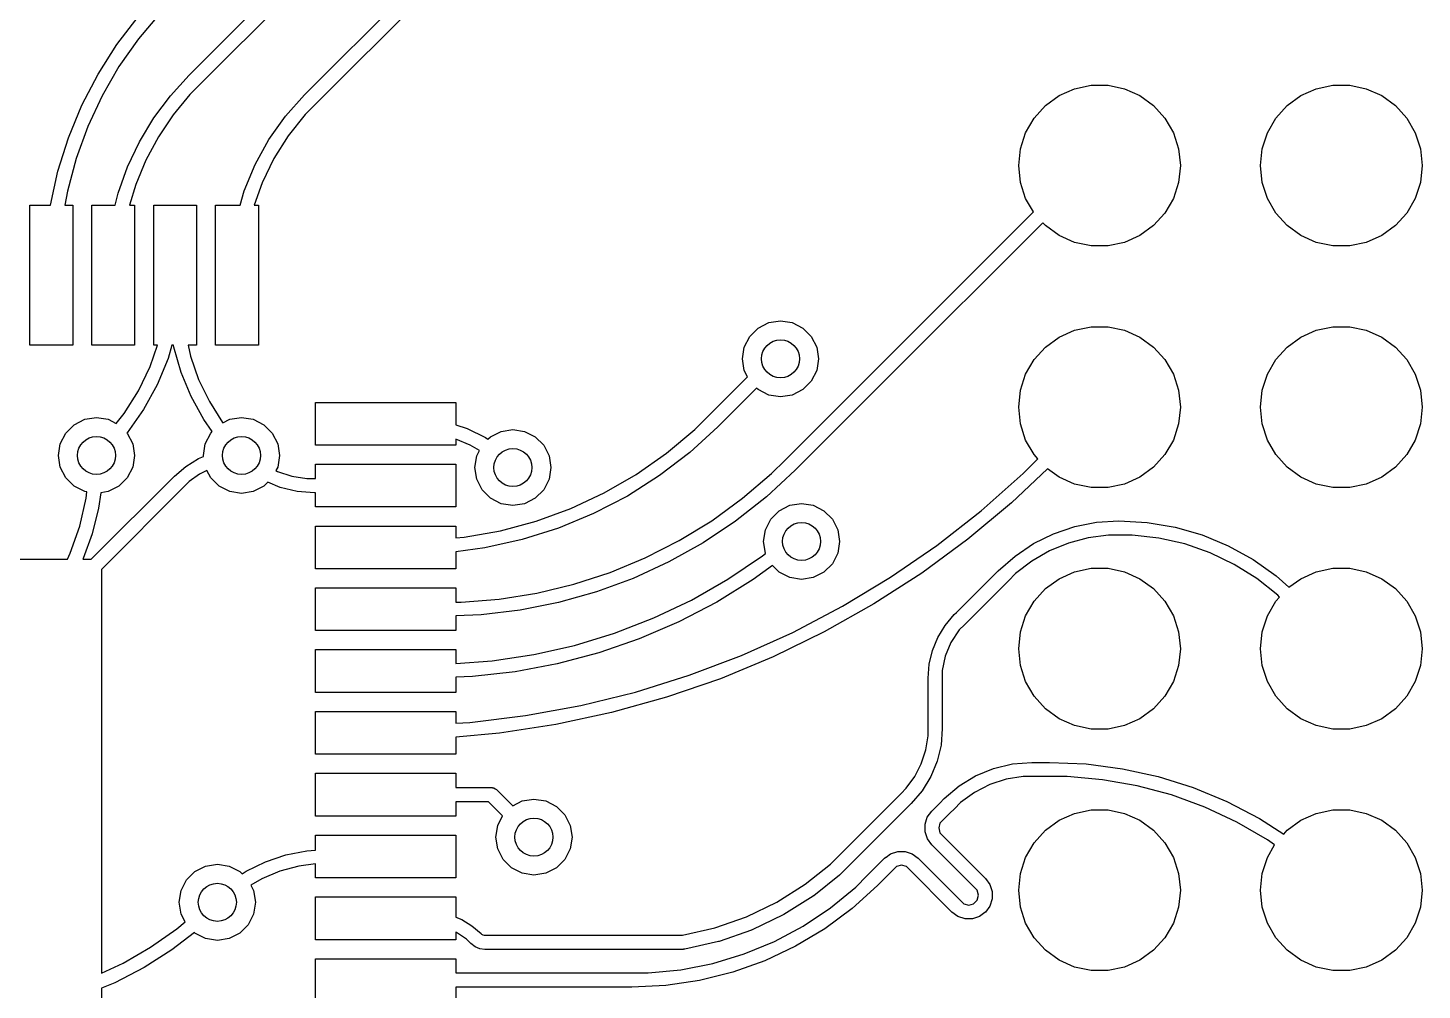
# Model space of a CAD drawing. Extents: x 6.5 to 8.1, y -3.85 to -2.25.
# Drawn here: x 7.457 to 8.033, y -3.041 to -2.643 of the extents above; entities that cross this region are included whole.
import ezdxf

# ---------------------------------------------------------------- set-up
doc = ezdxf.new("R2010")
doc.units = 0
doc.header["$MEASUREMENT"] = 0
doc.layers.add('BLACK', color=7, linetype='CONTINUOUS')

msp = doc.modelspace()

# ---------------------------------------------------------------- linework, layer by layer
at = {"layer": 'BLACK', "linetype": 'CONTINUOUS'}
for p, q in [((7.52328, -2.66255), (7.58427, -2.60155)), ((7.58845, -2.60573), (7.52745, -2.66672)), ((7.57105, -2.67077), (7.62591, -2.61591)), ((7.63009, -2.62009), (7.57523, -2.67495)), ((7.49347, -2.64992), (7.50231, -2.63841)), ((7.51134, -2.63684), (7.50233, -2.64757)), ((7.50233, -2.64757), (7.49429, -2.65905)), ((7.48568, -2.66217), (7.49347, -2.64992)), ((7.49429, -2.65905), (7.48729, -2.67119)), ((7.47897, -2.67504), (7.48568, -2.66217)), ((7.51556, -2.67106), (7.52328, -2.66255)), ((7.52328, -2.66255), (7.52328, -2.66255)), ((7.52359, -2.67059), (7.51666, -2.67903)), ((7.52745, -2.66673), (7.52359, -2.67059)), ((7.52745, -2.66672), (7.52745, -2.66673)), ((7.56317, -2.67959), (7.57105, -2.67077)), ((7.57105, -2.67077), (7.57105, -2.67077)), ((7.88327, -2.67102), (7.88966, -2.66817)), ((7.88966, -2.66817), (7.8965, -2.66672)), ((7.8965, -2.66672), (7.9035, -2.66672)), ((7.9035, -2.66672), (7.91034, -2.66817)), ((7.91034, -2.66817), (7.91673, -2.67102)), ((7.98327, -2.67102), (7.98966, -2.66817)), ((7.98966, -2.66817), (7.9965, -2.66672)), ((7.9965, -2.66672), (8.0035, -2.66672)), ((8.0035, -2.66672), (8.01034, -2.66817)), ((8.01034, -2.66817), (8.01673, -2.67102)), ((7.47342, -2.68845), (7.47897, -2.67504)), ((7.48729, -2.67119), (7.48137, -2.68389)), ((7.50871, -2.68029), (7.51556, -2.67106)), ((7.57522, -2.67495), (7.57127, -2.6789)), ((7.57523, -2.67495), (7.57522, -2.67495)), ((7.87293, -2.68033), (7.87761, -2.67513)), ((7.87761, -2.67513), (7.88327, -2.67102)), ((7.91673, -2.67102), (7.92239, -2.67513)), ((7.92239, -2.67513), (7.92707, -2.68033)), ((7.97293, -2.68033), (7.97761, -2.67513)), ((7.97761, -2.67513), (7.98327, -2.67102)), ((8.01673, -2.67102), (8.02239, -2.67513)), ((8.02239, -2.67513), (8.02707, -2.68033)), ((7.5028, -2.69015), (7.50871, -2.68029)), ((7.51666, -2.67903), (7.51059, -2.68812)), ((7.55632, -2.68924), (7.56317, -2.67959)), ((7.57127, -2.6789), (7.5643, -2.68765)), ((7.86943, -2.68639), (7.87293, -2.68033)), ((7.92707, -2.68033), (7.93057, -2.68639)), ((7.96943, -2.68639), (7.97293, -2.68033)), ((8.02707, -2.68033), (8.03057, -2.68639)), ((7.48137, -2.68389), (7.47657, -2.69705)), ((7.5643, -2.68765), (7.55835, -2.69712)), ((7.86727, -2.69304), (7.86943, -2.68639)), ((7.93057, -2.68639), (7.93273, -2.69304)), ((7.96727, -2.69304), (7.96943, -2.68639)), ((8.03057, -2.68639), (8.03273, -2.69304)), ((7.46905, -2.70229), (7.47342, -2.68845)), ((7.49789, -2.70054), (7.5028, -2.69015)), ((7.51059, -2.68812), (7.50544, -2.69775)), ((7.5506, -2.69959), (7.55632, -2.68924)), ((7.86654, -2.7), (7.86727, -2.69304)), ((7.93273, -2.69304), (7.93346, -2.7)), ((7.96654, -2.7), (7.96727, -2.69304)), ((8.03273, -2.69304), (8.03346, -2.7)), ((7.47657, -2.69705), (7.47295, -2.71059)), ((7.50544, -2.69775), (7.50126, -2.70785)), ((7.54608, -2.71052), (7.5506, -2.69959)), ((7.55835, -2.69712), (7.5535, -2.70719)), ((7.46595, -2.71632), (7.46905, -2.70229)), ((7.49402, -2.71136), (7.49789, -2.70054)), ((7.86727, -2.70696), (7.86654, -2.7)), ((7.93346, -2.7), (7.93273, -2.70696)), ((7.96727, -2.70696), (7.96654, -2.7)), ((8.03346, -2.7), (8.03273, -2.70696)), ((7.47295, -2.71059), (7.47194, -2.71632)), ((7.50126, -2.70785), (7.49869, -2.71632)), ((7.54441, -2.71632), (7.54608, -2.71052)), ((7.5535, -2.70719), (7.5503, -2.71632)), ((7.86943, -2.71361), (7.86727, -2.70696)), ((7.93273, -2.70696), (7.93057, -2.71361)), ((7.96943, -2.71361), (7.96727, -2.70696)), ((8.03273, -2.70696), (8.03057, -2.71361)), ((7.45748, -2.77439), (7.45748, -2.71632)), ((7.45748, -2.71632), (7.46595, -2.71632)), ((7.47194, -2.71632), (7.4752, -2.71632)), ((7.4752, -2.71632), (7.4752, -2.77439)), ((7.48307, -2.77439), (7.48307, -2.71632)), ((7.48307, -2.71632), (7.49278, -2.71632)), ((7.49278, -2.71632), (7.49402, -2.71136)), ((7.49869, -2.71632), (7.50079, -2.71632)), ((7.50079, -2.71632), (7.50079, -2.77439)), ((7.50866, -2.77439), (7.50866, -2.71632)), ((7.50866, -2.71632), (7.52638, -2.71632)), ((7.52638, -2.71632), (7.52638, -2.77439)), ((7.53425, -2.77439), (7.53425, -2.71632)), ((7.53425, -2.71632), (7.54441, -2.71632)), ((7.5503, -2.71632), (7.55197, -2.71632)), ((7.55197, -2.71632), (7.55197, -2.77439)), ((7.87264, -2.71918), (7.86943, -2.71361)), ((7.93057, -2.71361), (7.92707, -2.71967)), ((7.97293, -2.71967), (7.96943, -2.71361)), ((8.03057, -2.71361), (8.02707, -2.71967)), ((7.8069, -2.78492), (7.87264, -2.71918)), ((7.92707, -2.71967), (7.92239, -2.72487)), ((7.97761, -2.72487), (7.97293, -2.71967)), ((8.02707, -2.71967), (8.02239, -2.72487)), ((7.87652, -2.72366), (7.81108, -2.7891)), ((7.87761, -2.72487), (7.87652, -2.72366)), ((7.88327, -2.72898), (7.87761, -2.72487)), ((7.92239, -2.72487), (7.91673, -2.72898)), ((7.98327, -2.72898), (7.97761, -2.72487)), ((8.02239, -2.72487), (8.01673, -2.72898)), ((7.88966, -2.73183), (7.88327, -2.72898)), ((7.8965, -2.73328), (7.88966, -2.73183)), ((7.9035, -2.73328), (7.8965, -2.73328)), ((7.91034, -2.73183), (7.9035, -2.73328)), ((7.91673, -2.72898), (7.91034, -2.73183)), ((7.98966, -2.73183), (7.98327, -2.72898)), ((7.9965, -2.73328), (7.98966, -2.73183)), ((8.0035, -2.73328), (7.9965, -2.73328)), ((8.01034, -2.73183), (8.0035, -2.73328)), ((8.01673, -2.72898), (8.01034, -2.73183)), ((7.75526, -2.77074), (7.75874, -2.76726)), ((7.75874, -2.76726), (7.76313, -2.76502)), ((7.76313, -2.76502), (7.768, -2.76425)), ((7.768, -2.76425), (7.77287, -2.76502)), ((7.77287, -2.76502), (7.77726, -2.76726)), ((7.77726, -2.76726), (7.78074, -2.77074)), ((7.88327, -2.77102), (7.88966, -2.76817)), ((7.88966, -2.76817), (7.8965, -2.76672)), ((7.8965, -2.76672), (7.9035, -2.76672)), ((7.9035, -2.76672), (7.91034, -2.76817)), ((7.91034, -2.76817), (7.91673, -2.77102)), ((7.98327, -2.77102), (7.98966, -2.76817)), ((7.98966, -2.76817), (7.9965, -2.76672)), ((7.9965, -2.76672), (8.0035, -2.76672)), ((8.0035, -2.76672), (8.01034, -2.76817)), ((8.01034, -2.76817), (8.01673, -2.77102)), ((7.4752, -2.77439), (7.45748, -2.77439)), ((7.50079, -2.77439), (7.48307, -2.77439)), ((7.50719, -2.7832), (7.51028, -2.77439)), ((7.51028, -2.77439), (7.50866, -2.77439)), ((7.51619, -2.77439), (7.5146, -2.77992)), ((7.51686, -2.77439), (7.51619, -2.77439)), ((7.51699, -2.77519), (7.51686, -2.77439)), ((7.52638, -2.77439), (7.52287, -2.77439)), ((7.52287, -2.77439), (7.52389, -2.77885)), ((7.55197, -2.77439), (7.53425, -2.77439)), ((7.75302, -2.77513), (7.75526, -2.77074)), ((7.78074, -2.77074), (7.78298, -2.77513)), ((7.87761, -2.77513), (7.88327, -2.77102)), ((7.91673, -2.77102), (7.92239, -2.77513)), ((7.97761, -2.77513), (7.98327, -2.77102)), ((8.01673, -2.77102), (8.02239, -2.77513)), ((7.5146, -2.77992), (7.51011, -2.79076)), ((7.52, -2.78562), (7.51699, -2.77519)), ((7.52389, -2.77885), (7.52726, -2.78849)), ((7.75225, -2.78), (7.75302, -2.77513)), ((7.75302, -2.78487), (7.75225, -2.78)), ((7.78298, -2.77513), (7.78375, -2.78)), ((7.78375, -2.78), (7.78298, -2.78487)), ((7.86943, -2.78639), (7.87293, -2.78033)), ((7.87293, -2.78033), (7.87761, -2.77513)), ((7.92239, -2.77513), (7.92707, -2.78033)), ((7.92707, -2.78033), (7.93057, -2.78639)), ((7.96943, -2.78639), (7.97293, -2.78033)), ((7.97293, -2.78033), (7.97761, -2.77513)), ((8.02239, -2.77513), (8.02707, -2.78033)), ((8.02707, -2.78033), (8.03057, -2.78639)), ((7.50238, -2.7932), (7.50719, -2.7832)), ((7.52415, -2.79565), (7.52, -2.78562)), ((7.75435, -2.78747), (7.75302, -2.78487)), ((7.76991, -2.82191), (7.8069, -2.78492)), ((7.78298, -2.78487), (7.78074, -2.78926)), ((7.8069, -2.78492), (7.8069, -2.78492)), ((7.51011, -2.79076), (7.50443, -2.80103)), ((7.52726, -2.78849), (7.53169, -2.79768)), ((7.73791, -2.80391), (7.75435, -2.78747)), ((7.81108, -2.7891), (7.77409, -2.82609)), ((7.78074, -2.78926), (7.77726, -2.79274)), ((7.86727, -2.79304), (7.86943, -2.78639)), ((7.93057, -2.78639), (7.93273, -2.79304)), ((7.96727, -2.79304), (7.96943, -2.78639)), ((8.03057, -2.78639), (8.03273, -2.79304)), ((7.49648, -2.80259), (7.50238, -2.7932)), ((7.5294, -2.80514), (7.52415, -2.79565)), ((7.53169, -2.79768), (7.53712, -2.80632)), ((7.75809, -2.79209), (7.74209, -2.80809)), ((7.75874, -2.79274), (7.75809, -2.79209)), ((7.76313, -2.79498), (7.75874, -2.79274)), ((7.768, -2.79575), (7.76313, -2.79498)), ((7.77287, -2.79498), (7.768, -2.79575)), ((7.77726, -2.79274), (7.77287, -2.79498)), ((7.86654, -2.8), (7.86727, -2.79304)), ((7.93273, -2.79304), (7.93346, -2.8)), ((7.96654, -2.8), (7.96727, -2.79304)), ((8.03273, -2.79304), (8.03346, -2.8)), ((7.49319, -2.80672), (7.49648, -2.80259)), ((7.50443, -2.80103), (7.49764, -2.8106)), ((7.57561, -2.81575), (7.57561, -2.79803)), ((7.57561, -2.79803), (7.63368, -2.79803)), ((7.63368, -2.79803), (7.63368, -2.80728)), ((7.86727, -2.80696), (7.86654, -2.8)), ((7.93346, -2.8), (7.93273, -2.80696)), ((7.96727, -2.80696), (7.96654, -2.8)), ((8.03346, -2.8), (8.03273, -2.80696)), ((7.47226, -2.81074), (7.47574, -2.80726)), ((7.47574, -2.80726), (7.48013, -2.80502)), ((7.48013, -2.80502), (7.485, -2.80425)), ((7.485, -2.80425), (7.48987, -2.80502)), ((7.48987, -2.80502), (7.49319, -2.80672)), ((7.53291, -2.81009), (7.5294, -2.80514)), ((7.53712, -2.80632), (7.53725, -2.80649)), ((7.53725, -2.80649), (7.54013, -2.80502)), ((7.54013, -2.80502), (7.545, -2.80425)), ((7.545, -2.80425), (7.54987, -2.80502)), ((7.54987, -2.80502), (7.55426, -2.80726)), ((7.55426, -2.80726), (7.55774, -2.81074)), ((7.63368, -2.80728), (7.63835, -2.80887)), ((7.63835, -2.80887), (7.64595, -2.81262)), ((7.74209, -2.80809), (7.73046, -2.81874)), ((7.73251, -2.80931), (7.73791, -2.80391)), ((7.73791, -2.80391), (7.73791, -2.80391)), ((7.74209, -2.80809), (7.74209, -2.80809)), ((7.86943, -2.81361), (7.86727, -2.80696)), ((7.93273, -2.80696), (7.93057, -2.81361)), ((7.96943, -2.81361), (7.96727, -2.80696)), ((8.03273, -2.80696), (8.03057, -2.81361)), ((7.47002, -2.81513), (7.47226, -2.81074)), ((7.49764, -2.8106), (7.49762, -2.81063)), ((7.49762, -2.81063), (7.49774, -2.81074)), ((7.49774, -2.81074), (7.49998, -2.81513)), ((7.53002, -2.81513), (7.53226, -2.81074)), ((7.53226, -2.81074), (7.53291, -2.81009)), ((7.55774, -2.81074), (7.55998, -2.81513)), ((7.63966, -2.8158), (7.63368, -2.81332)), ((7.63368, -2.81332), (7.63368, -2.81575)), ((7.64595, -2.81262), (7.64698, -2.8133)), ((7.64698, -2.8133), (7.64803, -2.81226)), ((7.64803, -2.81226), (7.65242, -2.81002)), ((7.65242, -2.81002), (7.65728, -2.80925)), ((7.65728, -2.80925), (7.66215, -2.81002)), ((7.66215, -2.81002), (7.66654, -2.81226)), ((7.66654, -2.81226), (7.67002, -2.81574)), ((7.72082, -2.81912), (7.73251, -2.80931)), ((7.87293, -2.81967), (7.86943, -2.81361)), ((7.93057, -2.81361), (7.92707, -2.81967)), ((7.97293, -2.81967), (7.96943, -2.81361)), ((8.03057, -2.81361), (8.02707, -2.81967)), ((7.46925, -2.82), (7.47002, -2.81513)), ((7.47002, -2.82487), (7.46925, -2.82)), ((7.49998, -2.81513), (7.50075, -2.82)), ((7.50075, -2.82), (7.49998, -2.82487)), ((7.52722, -2.82132), (7.52932, -2.82044)), ((7.52925, -2.82), (7.53002, -2.81513)), ((7.52932, -2.82044), (7.52925, -2.82)), ((7.55998, -2.81513), (7.56075, -2.82)), ((7.56075, -2.82), (7.55998, -2.82487)), ((7.63368, -2.81575), (7.57561, -2.81575)), ((7.64341, -2.81797), (7.63966, -2.8158)), ((7.64154, -2.825), (7.64231, -2.82013)), ((7.64231, -2.82013), (7.64341, -2.81797)), ((7.67002, -2.81574), (7.67226, -2.82013)), ((7.67226, -2.82013), (7.67303, -2.825)), ((7.70831, -2.82788), (7.72082, -2.81912)), ((7.73046, -2.81874), (7.71795, -2.82834)), ((7.87446, -2.82137), (7.87293, -2.81967)), ((7.92707, -2.81967), (7.92239, -2.82487)), ((7.97761, -2.82487), (7.97293, -2.81967)), ((8.02707, -2.81967), (8.02239, -2.82487)), ((7.47226, -2.82926), (7.47002, -2.82487)), ((7.49998, -2.82487), (7.49774, -2.82926)), ((7.51731, -2.82852), (7.52198, -2.82453)), ((7.52198, -2.82453), (7.52722, -2.82132)), ((7.53069, -2.82618), (7.52757, -2.82777)), ((7.53226, -2.82926), (7.53069, -2.82618)), ((7.55998, -2.82487), (7.55925, -2.82629)), ((7.55925, -2.82629), (7.55991, -2.82662)), ((7.57561, -2.82953), (7.57561, -2.82362)), ((7.57561, -2.82362), (7.63368, -2.82362)), ((7.63368, -2.82362), (7.63368, -2.84134)), ((7.64231, -2.82987), (7.64154, -2.825)), ((7.67303, -2.825), (7.67226, -2.82987)), ((7.77409, -2.82609), (7.76217, -2.8371)), ((7.76433, -2.82749), (7.76991, -2.82191)), ((7.77409, -2.82609), (7.77409, -2.82609)), ((7.87852, -2.82553), (7.86357, -2.8396)), ((7.86835, -2.82747), (7.87446, -2.82137)), ((7.88327, -2.82898), (7.87852, -2.82553)), ((7.92239, -2.82487), (7.91673, -2.82898)), ((7.98327, -2.82898), (7.97761, -2.82487)), ((8.02239, -2.82487), (8.01673, -2.82898)), ((7.47574, -2.83274), (7.47226, -2.82926)), ((7.48283, -2.86299), (7.51731, -2.82852)), ((7.49774, -2.82926), (7.49426, -2.83274)), ((7.51731, -2.82852), (7.51731, -2.82852)), ((7.52333, -2.83084), (7.52148, -2.83269)), ((7.52757, -2.82777), (7.52333, -2.83084)), ((7.53574, -2.83274), (7.53226, -2.82926)), ((7.55592, -2.83108), (7.55426, -2.83274)), ((7.56105, -2.8332), (7.55592, -2.83108)), ((7.55991, -2.82662), (7.56584, -2.82855)), ((7.56584, -2.82855), (7.57201, -2.82953)), ((7.57201, -2.82953), (7.57513, -2.82953)), ((7.57513, -2.82953), (7.57561, -2.82953)), ((7.64454, -2.83426), (7.64231, -2.82987)), ((7.67226, -2.82987), (7.67002, -2.83426)), ((7.69509, -2.83551), (7.70831, -2.82788)), ((7.71795, -2.82834), (7.70466, -2.83681)), ((7.75234, -2.83773), (7.76433, -2.82749)), ((7.85096, -2.84288), (7.86835, -2.82747)), ((7.88966, -2.83183), (7.88327, -2.82898)), ((7.8965, -2.83328), (7.88966, -2.83183)), ((7.91034, -2.83183), (7.9035, -2.83328)), ((7.91673, -2.82898), (7.91034, -2.83183)), ((7.98966, -2.83183), (7.98327, -2.82898)), ((7.9965, -2.83328), (7.98966, -2.83183)), ((8.01034, -2.83183), (8.0035, -2.83328)), ((8.01673, -2.82898), (8.01034, -2.83183)), ((7.48013, -2.83498), (7.47574, -2.83274)), ((7.47808, -2.8493), (7.48072, -2.83773)), ((7.48101, -2.83512), (7.48013, -2.83498)), ((7.48072, -2.83773), (7.48101, -2.83512)), ((7.48674, -2.83547), (7.48581, -2.84177)), ((7.48987, -2.83498), (7.48674, -2.83547)), ((7.52148, -2.83269), (7.48701, -2.86717)), ((7.49426, -2.83274), (7.48987, -2.83498)), ((7.52148, -2.83269), (7.52148, -2.83269)), ((7.52148, -2.83269), (7.52148, -2.83269)), ((7.54013, -2.83498), (7.53574, -2.83274)), ((7.545, -2.83575), (7.54013, -2.83498)), ((7.54987, -2.83498), (7.545, -2.83575)), ((7.55426, -2.83274), (7.54987, -2.83498)), ((7.568, -2.83487), (7.56105, -2.8332)), ((7.57513, -2.83543), (7.568, -2.83487)), ((7.57561, -2.83543), (7.57513, -2.83543)), ((7.57561, -2.84134), (7.57561, -2.83543)), ((7.64803, -2.83774), (7.64454, -2.83426)), ((7.65242, -2.83998), (7.64803, -2.83774)), ((7.66654, -2.83774), (7.66215, -2.83998)), ((7.67002, -2.83426), (7.66654, -2.83774)), ((7.68126, -2.84196), (7.69509, -2.83551)), ((7.70466, -2.83681), (7.69067, -2.84409)), ((7.73958, -2.84701), (7.75234, -2.83773)), ((7.76217, -2.8371), (7.74943, -2.84715)), ((7.9035, -2.83328), (7.8965, -2.83328)), ((8.0035, -2.83328), (7.9965, -2.83328)), ((7.48581, -2.84177), (7.48315, -2.85239)), ((7.63368, -2.84134), (7.57561, -2.84134)), ((7.65728, -2.84075), (7.65242, -2.83998)), ((7.66215, -2.83998), (7.65728, -2.84075)), ((7.66691, -2.84719), (7.68126, -2.84196)), ((7.76397, -2.84634), (7.76746, -2.84286)), ((7.76746, -2.84286), (7.77185, -2.84062)), ((7.77185, -2.84062), (7.77671, -2.83985)), ((7.77671, -2.83985), (7.78158, -2.84062)), ((7.78158, -2.84062), (7.78597, -2.84286)), ((7.78597, -2.84286), (7.78945, -2.84634)), ((7.83266, -2.85722), (7.85096, -2.84288)), ((7.86357, -2.8396), (7.84545, -2.8547)), ((7.47416, -2.86051), (7.47808, -2.8493)), ((7.57561, -2.86693), (7.57561, -2.84921)), ((7.57561, -2.84921), (7.63368, -2.84921)), ((7.63368, -2.84921), (7.63368, -2.85409)), ((7.65217, -2.85114), (7.66691, -2.84719)), ((7.69067, -2.84409), (7.6761, -2.85012)), ((7.72613, -2.85525), (7.73958, -2.84701)), ((7.74943, -2.84715), (7.73594, -2.85616)), ((7.76173, -2.85073), (7.76397, -2.84634)), ((7.78945, -2.84634), (7.79169, -2.85073)), ((7.881, -2.85242), (7.88974, -2.84945)), ((7.88974, -2.84945), (7.89879, -2.84765)), ((7.89879, -2.84765), (7.908, -2.84705)), ((7.908, -2.84705), (7.91968, -2.8477)), ((7.908, -2.84705), (7.908, -2.84705)), ((7.91968, -2.8477), (7.93122, -2.84966)), ((7.48315, -2.85239), (7.47946, -2.8627)), ((7.63368, -2.85409), (7.63713, -2.85379)), ((7.63713, -2.85379), (7.65217, -2.85114)), ((7.66107, -2.85486), (7.64567, -2.85828)), ((7.6761, -2.85012), (7.66107, -2.85486)), ((7.71207, -2.86241), (7.72613, -2.85525)), ((7.76096, -2.8556), (7.76173, -2.85073)), ((7.79169, -2.85073), (7.79246, -2.8556)), ((7.84545, -2.8547), (7.82645, -2.86868)), ((7.87272, -2.8565), (7.881, -2.85242)), ((7.89536, -2.85406), (7.88718, -2.85625)), ((7.90376, -2.85295), (7.89536, -2.85406)), ((7.908, -2.85295), (7.90376, -2.85295)), ((7.91353, -2.85295), (7.908, -2.85295)), ((7.908, -2.85295), (7.908, -2.85295)), ((7.92452, -2.85419), (7.91353, -2.85295)), ((7.9353, -2.85665), (7.92452, -2.85419)), ((7.93122, -2.84966), (7.94246, -2.8529)), ((7.94246, -2.8529), (7.95328, -2.85738)), ((7.47296, -2.86299), (7.47416, -2.86051)), ((7.64567, -2.85828), (7.63368, -2.85986)), ((7.63368, -2.85986), (7.63368, -2.86693)), ((7.73594, -2.85616), (7.72178, -2.86409)), ((7.76061, -2.8616), (7.76183, -2.86064)), ((7.76173, -2.86047), (7.76096, -2.8556)), ((7.76183, -2.86064), (7.76173, -2.86047)), ((7.79169, -2.86047), (7.78945, -2.86486)), ((7.79246, -2.8556), (7.79169, -2.86047)), ((7.81354, -2.87042), (7.83266, -2.85722)), ((7.86505, -2.86163), (7.87272, -2.8565)), ((7.87935, -2.8595), (7.87201, -2.86373)), ((7.88718, -2.85625), (7.87935, -2.8595)), ((7.94573, -2.8603), (7.9353, -2.85665)), ((7.95569, -2.8651), (7.94573, -2.8603)), ((7.95328, -2.85738), (7.96352, -2.86304)), ((7.39131, -2.86299), (7.47296, -2.86299)), ((7.47946, -2.8627), (7.47932, -2.86299)), ((7.47932, -2.86299), (7.48283, -2.86299)), ((7.6975, -2.86845), (7.71207, -2.86241)), ((7.72178, -2.86409), (7.70705, -2.87088)), ((7.74623, -2.87127), (7.76061, -2.8616)), ((7.76467, -2.86555), (7.75672, -2.87133)), ((7.76746, -2.86834), (7.76467, -2.86555)), ((7.78945, -2.86486), (7.78597, -2.86834)), ((7.85811, -2.86771), (7.86505, -2.86163)), ((7.87201, -2.86373), (7.86528, -2.86889)), ((7.88966, -2.86817), (7.8965, -2.86672)), ((7.8965, -2.86672), (7.9035, -2.86672)), ((7.9035, -2.86672), (7.91034, -2.86817)), ((7.96506, -2.87098), (7.95569, -2.8651)), ((7.96352, -2.86304), (7.97306, -2.86981)), ((7.98966, -2.86817), (7.9965, -2.86672)), ((7.9965, -2.86672), (8.0035, -2.86672)), ((8.0035, -2.86672), (8.01034, -2.86817)), ((7.48701, -2.86717), (7.48701, -3.03434)), ((7.63368, -2.86693), (7.57561, -2.86693)), ((7.6825, -2.87332), (7.6975, -2.86845)), ((7.70705, -2.87088), (7.69182, -2.8765)), ((7.73117, -2.87985), (7.74623, -2.87127)), ((7.75672, -2.87133), (7.74163, -2.88069)), ((7.77185, -2.87058), (7.76746, -2.86834)), ((7.77671, -2.87135), (7.77185, -2.87058)), ((7.78158, -2.87058), (7.77671, -2.87135)), ((7.78597, -2.86834), (7.78158, -2.87058)), ((7.79365, -2.88244), (7.81354, -2.87042)), ((7.82645, -2.86868), (7.80665, -2.88148)), ((7.84086, -2.88496), (7.85811, -2.86771)), ((7.86229, -2.87189), (7.84504, -2.88914)), ((7.85811, -2.86771), (7.85811, -2.86771)), ((7.86528, -2.86889), (7.86229, -2.87189)), ((7.86229, -2.87189), (7.86229, -2.87189)), ((7.87761, -2.87513), (7.88327, -2.87102)), ((7.88327, -2.87102), (7.88966, -2.86817)), ((7.91034, -2.86817), (7.91673, -2.87102)), ((7.91673, -2.87102), (7.92239, -2.87513)), ((7.9737, -2.87788), (7.96506, -2.87098)), ((7.97306, -2.86981), (7.97838, -2.87457)), ((7.97838, -2.87457), (7.98327, -2.87102)), ((7.98327, -2.87102), (7.98966, -2.86817)), ((8.01034, -2.86817), (8.01673, -2.87102)), ((8.01673, -2.87102), (8.02239, -2.87513)), ((7.57561, -2.89252), (7.57561, -2.8748)), ((7.57561, -2.8748), (7.63368, -2.8748)), ((7.63368, -2.8748), (7.63368, -2.88071)), ((7.65158, -2.87947), (7.66716, -2.877)), ((7.66716, -2.877), (7.6825, -2.87332)), ((7.69182, -2.8765), (7.67621, -2.8809)), ((7.87293, -2.88033), (7.87761, -2.87513)), ((7.92239, -2.87513), (7.92707, -2.88033)), ((7.97446, -2.87863), (7.9737, -2.87788)), ((8.02239, -2.87513), (8.02707, -2.88033)), ((7.63368, -2.88071), (7.63585, -2.88071)), ((7.63585, -2.88071), (7.65158, -2.87947)), ((7.66029, -2.88407), (7.64418, -2.88598)), ((7.67621, -2.8809), (7.66029, -2.88407)), ((7.71553, -2.88729), (7.73117, -2.87985)), ((7.74163, -2.88069), (7.72589, -2.8889)), ((7.77307, -2.89324), (7.79365, -2.88244)), ((7.80665, -2.88148), (7.7861, -2.89307)), ((7.86943, -2.88639), (7.87293, -2.88033)), ((7.92707, -2.88033), (7.93057, -2.88639)), ((7.96943, -2.88639), (7.97293, -2.88033)), ((7.97293, -2.88033), (7.97446, -2.87863)), ((8.02707, -2.88033), (8.03057, -2.88639)), ((7.64418, -2.88598), (7.63368, -2.88639)), ((7.63368, -2.88639), (7.63368, -2.89252)), ((7.69937, -2.89356), (7.71553, -2.88729)), ((7.72589, -2.8889), (7.70958, -2.89593)), ((7.83613, -2.89034), (7.83991, -2.88591)), ((7.83991, -2.88591), (7.84086, -2.88496)), ((7.83991, -2.88591), (7.83991, -2.88591)), ((7.84086, -2.88496), (7.84086, -2.88496)), ((7.84504, -2.88914), (7.84409, -2.89009)), ((7.84504, -2.88914), (7.84504, -2.88914)), ((7.86727, -2.89304), (7.86943, -2.88639)), ((7.93057, -2.88639), (7.93273, -2.89304)), ((7.96727, -2.89304), (7.96943, -2.88639)), ((8.03057, -2.88639), (8.03273, -2.89304)), ((7.63368, -2.89252), (7.57561, -2.89252)), ((7.6828, -2.89862), (7.69937, -2.89356)), ((7.75188, -2.90278), (7.77307, -2.89324)), ((7.7861, -2.89307), (7.7649, -2.9034)), ((7.83086, -2.90068), (7.83309, -2.8953)), ((7.83309, -2.8953), (7.83613, -2.89034)), ((7.84192, -2.89226), (7.8385, -2.89737)), ((7.84409, -2.89009), (7.84192, -2.89226)), ((7.84409, -2.89009), (7.84409, -2.89009)), ((7.86654, -2.9), (7.86727, -2.89304)), ((7.93273, -2.89304), (7.93346, -2.9)), ((7.96654, -2.9), (7.96727, -2.89304)), ((8.03273, -2.89304), (8.03346, -2.9)), ((7.57561, -2.91811), (7.57561, -2.90039)), ((7.57561, -2.90039), (7.63368, -2.90039)), ((7.63368, -2.90039), (7.63368, -2.90613)), ((7.66589, -2.90244), (7.6828, -2.89862)), ((7.70958, -2.89593), (7.69281, -2.90174)), ((7.8295, -2.90634), (7.83086, -2.90068)), ((7.8385, -2.89737), (7.83615, -2.90304)), ((7.86727, -2.90696), (7.86654, -2.9)), ((7.93346, -2.9), (7.93273, -2.90696)), ((7.96727, -2.90696), (7.96654, -2.9)), ((8.03346, -2.9), (8.03273, -2.90696)), ((7.63368, -2.90613), (7.64875, -2.905)), ((7.64875, -2.905), (7.66589, -2.90244)), ((7.67565, -2.90629), (7.6582, -2.90956)), ((7.69281, -2.90174), (7.67565, -2.90629)), ((7.73015, -2.91102), (7.75188, -2.90278)), ((7.7649, -2.9034), (7.74311, -2.91242)), ((7.82905, -2.91214), (7.8295, -2.90634)), ((7.83615, -2.90304), (7.83495, -2.90907)), ((7.86943, -2.91361), (7.86727, -2.90696)), ((7.93273, -2.90696), (7.93057, -2.91361)), ((7.96943, -2.91361), (7.96727, -2.90696)), ((8.03273, -2.90696), (8.03057, -2.91361)), ((7.64055, -2.91154), (7.63368, -2.9118)), ((7.63368, -2.9118), (7.63368, -2.91811)), ((7.6582, -2.90956), (7.64055, -2.91154)), ((7.70796, -2.91793), (7.73015, -2.91102)), ((7.74311, -2.91242), (7.72081, -2.92011)), ((7.82905, -2.93303), (7.82905, -2.91214)), ((7.82905, -2.91214), (7.82905, -2.91214)), ((7.83495, -2.90907), (7.83495, -2.91214)), ((7.83495, -2.91214), (7.83495, -2.91214)), ((7.83495, -2.91214), (7.83495, -2.93303)), ((7.63368, -2.91811), (7.57561, -2.91811)), ((7.68539, -2.9235), (7.70796, -2.91793)), ((7.87293, -2.91967), (7.86943, -2.91361)), ((7.93057, -2.91361), (7.92707, -2.91967)), ((7.97293, -2.91967), (7.96943, -2.91361)), ((8.03057, -2.91361), (8.02707, -2.91967)), ((7.66253, -2.92768), (7.68539, -2.9235)), ((7.72081, -2.92011), (7.69809, -2.92645)), ((7.87761, -2.92487), (7.87293, -2.91967)), ((7.92707, -2.91967), (7.92239, -2.92487)), ((7.97761, -2.92487), (7.97293, -2.91967)), ((8.02707, -2.91967), (8.02239, -2.92487)), ((7.57561, -2.9437), (7.57561, -2.92598)), ((7.57561, -2.92598), (7.63368, -2.92598)), ((7.63368, -2.92598), (7.63368, -2.93084)), ((7.63946, -2.93049), (7.66253, -2.92768)), ((7.69809, -2.92645), (7.67503, -2.9314)), ((7.88327, -2.92898), (7.87761, -2.92487)), ((7.88966, -2.93183), (7.88327, -2.92898)), ((7.91673, -2.92898), (7.91034, -2.93183)), ((7.92239, -2.92487), (7.91673, -2.92898)), ((7.98327, -2.92898), (7.97761, -2.92487)), ((7.98966, -2.93183), (7.98327, -2.92898)), ((8.01673, -2.92898), (8.01034, -2.93183)), ((8.02239, -2.92487), (8.01673, -2.92898)), ((7.63368, -2.93084), (7.63946, -2.93049)), ((7.65171, -2.93495), (7.63368, -2.93659)), ((7.67503, -2.9314), (7.65171, -2.93495)), ((7.82811, -2.94193), (7.82905, -2.93602)), ((7.82905, -2.93602), (7.82905, -2.93303)), ((7.83495, -2.93303), (7.83441, -2.9399)), ((7.83495, -2.93303), (7.83495, -2.93303)), ((7.83495, -2.93303), (7.83495, -2.93303)), ((7.8965, -2.93328), (7.88966, -2.93183)), ((7.9035, -2.93328), (7.8965, -2.93328)), ((7.91034, -2.93183), (7.9035, -2.93328)), ((7.9965, -2.93328), (7.98966, -2.93183)), ((8.0035, -2.93328), (7.9965, -2.93328)), ((8.01034, -2.93183), (8.0035, -2.93328)), ((7.63368, -2.93659), (7.63368, -2.9437)), ((7.83441, -2.9399), (7.8328, -2.9466)), ((7.63368, -2.9437), (7.57561, -2.9437)), ((7.82354, -2.95295), (7.82626, -2.94762)), ((7.82626, -2.94762), (7.82811, -2.94193)), ((7.8328, -2.9466), (7.83016, -2.95297)), ((7.86398, -2.94768), (7.872, -2.94705)), ((7.872, -2.94705), (7.87929, -2.94705)), ((7.872, -2.94705), (7.872, -2.94705)), ((7.87929, -2.94705), (7.89443, -2.94771)), ((7.57561, -2.96929), (7.57561, -2.95157)), ((7.57561, -2.95157), (7.63368, -2.95157)), ((7.63368, -2.95157), (7.63368, -2.95748)), ((7.82003, -2.9578), (7.82354, -2.95295)), ((7.83016, -2.95297), (7.82656, -2.95885)), ((7.84188, -2.95683), (7.84874, -2.95263)), ((7.84874, -2.95263), (7.85617, -2.94955)), ((7.85617, -2.94955), (7.86398, -2.94768)), ((7.86843, -2.95295), (7.86138, -2.95407)), ((7.872, -2.95295), (7.86843, -2.95295)), ((7.87929, -2.95295), (7.872, -2.95295)), ((7.872, -2.95295), (7.872, -2.95295)), ((7.88661, -2.95295), (7.87929, -2.95295)), ((7.87929, -2.95295), (7.87929, -2.95295)), ((7.87929, -2.95295), (7.87929, -2.95295)), ((7.90121, -2.95423), (7.88661, -2.95295)), ((7.89443, -2.94771), (7.90945, -2.94969)), ((7.90945, -2.94969), (7.92424, -2.95296)), ((7.92424, -2.95296), (7.93869, -2.95752)), ((7.63368, -2.95748), (7.64843, -2.95748)), ((7.64843, -2.95748), (7.64861, -2.95751)), ((7.64861, -2.95751), (7.64869, -2.95749)), ((7.64869, -2.95749), (7.64881, -2.95755)), ((7.64881, -2.95755), (7.64944, -2.95766)), ((7.64944, -2.95766), (7.64994, -2.95807)), ((7.64994, -2.95807), (7.65052, -2.95835)), ((7.65052, -2.95835), (7.6572, -2.96503)), ((7.81791, -2.95991), (7.82003, -2.9578)), ((7.82656, -2.95885), (7.82209, -2.96409)), ((7.83577, -2.96205), (7.84188, -2.95683)), ((7.8546, -2.95627), (7.84824, -2.95951)), ((7.86138, -2.95407), (7.8546, -2.95627)), ((7.91563, -2.95677), (7.90121, -2.95423)), ((7.92978, -2.96056), (7.91563, -2.95677)), ((7.93869, -2.95752), (7.95268, -2.96332)), ((7.64721, -2.96339), (7.63368, -2.96339)), ((7.63368, -2.96339), (7.63368, -2.96929)), ((7.65303, -2.9692), (7.64721, -2.96339)), ((7.6572, -2.96503), (7.66113, -2.96302)), ((7.66113, -2.96302), (7.666, -2.96225)), ((7.666, -2.96225), (7.67087, -2.96302)), ((7.67087, -2.96302), (7.67526, -2.96526)), ((7.78862, -2.98921), (7.81791, -2.95991)), ((7.82209, -2.96409), (7.79267, -2.9935)), ((7.81791, -2.95991), (7.81791, -2.95991)), ((7.82209, -2.96409), (7.82209, -2.96409)), ((7.83057, -2.96726), (7.83391, -2.96391)), ((7.83391, -2.96391), (7.83577, -2.96205)), ((7.83391, -2.96391), (7.83391, -2.96391)), ((7.83577, -2.96205), (7.83577, -2.96205)), ((7.84247, -2.96371), (7.83995, -2.96623)), ((7.84824, -2.95951), (7.84247, -2.96371)), ((7.94355, -2.96557), (7.92978, -2.96056)), ((7.95268, -2.96332), (7.96612, -2.97031)), ((7.63368, -2.96929), (7.57561, -2.96929)), ((7.65102, -2.97313), (7.65303, -2.9692)), ((7.67526, -2.96526), (7.67874, -2.96874)), ((7.67874, -2.96874), (7.68098, -2.97313)), ((7.8278, -2.97268), (7.82875, -2.96975)), ((7.82875, -2.96975), (7.83056, -2.96726)), ((7.83056, -2.96726), (7.83057, -2.96726)), ((7.83057, -2.96726), (7.83057, -2.96726)), ((7.83057, -2.96726), (7.83057, -2.96726)), ((7.83809, -2.96809), (7.83474, -2.97143)), ((7.83995, -2.96623), (7.83809, -2.96809)), ((7.83809, -2.96809), (7.83809, -2.96809)), ((7.83995, -2.96623), (7.83995, -2.96623)), ((7.83995, -2.96623), (7.83995, -2.96623)), ((7.88327, -2.97102), (7.88966, -2.96817)), ((7.88966, -2.96817), (7.8965, -2.96672)), ((7.8965, -2.96672), (7.9035, -2.96672)), ((7.9035, -2.96672), (7.91034, -2.96817)), ((7.91034, -2.96817), (7.91673, -2.97102)), ((7.95683, -2.97177), (7.94355, -2.96557)), ((7.96612, -2.97031), (7.97618, -2.97672)), ((7.98327, -2.97102), (7.98966, -2.96817)), ((7.98966, -2.96817), (7.9965, -2.96672)), ((7.9965, -2.96672), (8.0035, -2.96672)), ((8.0035, -2.96672), (8.01034, -2.96817)), ((8.01034, -2.96817), (8.01673, -2.97102)), ((7.65025, -2.978), (7.65102, -2.97313)), ((7.68098, -2.97313), (7.68175, -2.978)), ((7.8278, -2.97576), (7.8278, -2.97268)), ((7.82876, -2.97869), (7.8278, -2.97576)), ((7.83399, -2.97218), (7.83345, -2.97422)), ((7.83345, -2.97422), (7.83399, -2.97626)), ((7.83473, -2.97144), (7.83399, -2.97218)), ((7.83399, -2.97626), (7.83474, -2.977)), ((7.83474, -2.97143), (7.83473, -2.97144)), ((7.87293, -2.98033), (7.87761, -2.97513)), ((7.87761, -2.97513), (7.88327, -2.97102)), ((7.91673, -2.97102), (7.92239, -2.97513)), ((7.92239, -2.97513), (7.92707, -2.98033)), ((7.96951, -2.97909), (7.95683, -2.97177)), ((7.97618, -2.97672), (7.97761, -2.97513)), ((7.97761, -2.97513), (7.98327, -2.97102)), ((8.01673, -2.97102), (8.02239, -2.97513)), ((8.02239, -2.97513), (8.02707, -2.98033)), ((7.57561, -2.98341), (7.57561, -2.97717)), ((7.57561, -2.97717), (7.63368, -2.97717)), ((7.63368, -2.97717), (7.63368, -2.99488)), ((7.65102, -2.98287), (7.65025, -2.978)), ((7.68175, -2.978), (7.68098, -2.98287)), ((7.83056, -2.98117), (7.82876, -2.97869)), ((7.83057, -2.98118), (7.83056, -2.98117)), ((7.84866, -2.99927), (7.83057, -2.98118)), ((7.83474, -2.977), (7.83474, -2.977)), ((7.83474, -2.977), (7.83474, -2.977)), ((7.83474, -2.977), (7.83474, -2.977)), ((7.83474, -2.977), (7.85284, -2.9951)), ((7.86943, -2.98639), (7.87293, -2.98033)), ((7.92707, -2.98033), (7.93057, -2.98639)), ((7.96943, -2.98639), (7.97245, -2.98115)), ((7.97245, -2.98115), (7.96951, -2.97909)), ((8.02707, -2.98033), (8.03057, -2.98639)), ((7.55489, -2.98823), (7.56328, -2.98538)), ((7.56328, -2.98538), (7.57197, -2.98365)), ((7.57197, -2.98365), (7.57561, -2.98341)), ((7.65326, -2.98726), (7.65102, -2.98287)), ((7.65674, -2.99074), (7.65326, -2.98726)), ((7.67874, -2.98726), (7.67526, -2.99074)), ((7.68098, -2.98287), (7.67874, -2.98726)), ((7.80391, -2.99391), (7.81108, -2.98675)), ((7.81108, -2.98675), (7.81164, -2.98634)), ((7.81108, -2.98675), (7.81108, -2.98675)), ((7.81108, -2.98675), (7.81108, -2.98675)), ((7.81164, -2.98634), (7.81169, -2.98628)), ((7.81169, -2.98628), (7.81174, -2.98627)), ((7.81174, -2.98627), (7.81357, -2.98494)), ((7.81357, -2.98494), (7.8165, -2.98398)), ((7.8165, -2.98398), (7.81958, -2.98398)), ((7.81958, -2.98398), (7.82251, -2.98494)), ((7.82251, -2.98494), (7.825, -2.98675)), ((7.825, -2.98675), (7.825, -2.98675)), ((7.825, -2.98675), (7.84309, -3.00484)), ((7.86727, -2.99304), (7.86943, -2.98639)), ((7.93057, -2.98639), (7.93273, -2.99304)), ((7.96727, -2.99304), (7.96943, -2.98639)), ((8.03057, -2.98639), (8.03273, -2.99304)), ((7.52226, -2.99574), (7.52574, -2.99226)), ((7.52574, -2.99226), (7.53013, -2.99002)), ((7.53013, -2.99002), (7.535, -2.98925)), ((7.535, -2.98925), (7.53987, -2.99002)), ((7.53987, -2.99002), (7.54426, -2.99226)), ((7.54426, -2.99226), (7.54526, -2.99327)), ((7.54526, -2.99327), (7.54694, -2.99215)), ((7.54694, -2.99215), (7.55489, -2.98823)), ((7.56089, -2.99213), (7.5534, -2.99523)), ((7.56872, -2.99003), (7.56089, -2.99213)), ((7.57561, -2.98913), (7.56872, -2.99003)), ((7.57561, -2.99488), (7.57561, -2.98913)), ((7.66113, -2.99298), (7.65674, -2.99074)), ((7.666, -2.99375), (7.66113, -2.99298)), ((7.67087, -2.99298), (7.666, -2.99375)), ((7.67526, -2.99074), (7.67087, -2.99298)), ((7.77819, -2.99752), (7.78862, -2.98921)), ((7.79243, -2.99372), (7.78174, -3.00225)), ((7.79248, -2.99364), (7.79243, -2.99372)), ((7.79267, -2.9935), (7.79248, -2.99364)), ((7.81525, -2.99092), (7.80809, -2.99809)), ((7.816, -2.99018), (7.81525, -2.99092)), ((7.81525, -2.99092), (7.81525, -2.99092)), ((7.81525, -2.99092), (7.81525, -2.99092)), ((7.81804, -2.98963), (7.816, -2.99018)), ((7.82008, -2.99018), (7.81804, -2.98963)), ((7.82082, -2.99092), (7.82008, -2.99018)), ((7.83892, -3.00902), (7.82082, -2.99092)), ((7.82082, -2.99092), (7.82082, -2.99092)), ((7.86654, -3), (7.86727, -2.99304)), ((7.93273, -2.99304), (7.93346, -3)), ((7.96654, -3), (7.96727, -2.99304)), ((8.03273, -2.99304), (8.03346, -3)), ((7.52002, -3.00013), (7.52226, -2.99574)), ((7.5534, -2.99523), (7.54883, -2.99788)), ((7.54883, -2.99788), (7.54998, -3.00013)), ((7.63368, -2.99488), (7.57561, -2.99488)), ((7.76643, -3.00491), (7.77819, -2.99752)), ((7.78867, -3.00728), (7.79913, -2.9987)), ((7.80809, -2.99809), (7.79764, -3.00755)), ((7.79913, -2.9987), (7.80391, -2.99391)), ((7.80809, -2.99809), (7.80809, -2.99809)), ((7.84941, -3.00002), (7.84866, -2.99927)), ((7.84866, -2.99927), (7.84866, -2.99927)), ((7.84866, -2.99927), (7.84866, -2.99927)), ((7.84866, -2.99927), (7.84866, -2.99927)), ((7.85284, -2.9951), (7.85284, -2.99511)), ((7.85284, -2.99511), (7.85465, -2.99759)), ((7.85465, -2.99759), (7.8556, -3.00052)), ((7.51925, -3.005), (7.52002, -3.00013)), ((7.52002, -3.00987), (7.51925, -3.005)), ((7.54998, -3.00013), (7.55075, -3.005)), ((7.55075, -3.005), (7.54998, -3.00987)), ((7.57561, -3.02047), (7.57561, -3.00276)), ((7.57561, -3.00276), (7.63368, -3.00276)), ((7.63368, -3.00276), (7.63368, -3.0111)), ((7.75392, -3.01094), (7.76643, -3.00491)), ((7.78147, -3.00244), (7.76943, -3.01)), ((7.78153, -3.00236), (7.78147, -3.00244)), ((7.78174, -3.00225), (7.78153, -3.00236)), ((7.84309, -3.00484), (7.84384, -3.00559)), ((7.84791, -3.00559), (7.84866, -3.00484)), ((7.84866, -3.00484), (7.84866, -3.00484)), ((7.84866, -3.00484), (7.84867, -3.00484)), ((7.84867, -3.00484), (7.84941, -3.0041)), ((7.84995, -3.00206), (7.84941, -3.00002)), ((7.84941, -3.0041), (7.84995, -3.00206)), ((7.8556, -3.0036), (7.85465, -3.00653)), ((7.8556, -3.00052), (7.8556, -3.0036)), ((7.86727, -3.00696), (7.86654, -3)), ((7.93346, -3), (7.93273, -3.00696)), ((7.96727, -3.00696), (7.96654, -3)), ((8.03346, -3), (8.03273, -3.00696)), ((7.52167, -3.0131), (7.52002, -3.00987)), ((7.54998, -3.00987), (7.54774, -3.01426)), ((7.63368, -3.0111), (7.63609, -3.0121)), ((7.74081, -3.01553), (7.75392, -3.01094)), ((7.76914, -3.01016), (7.75633, -3.01633)), ((7.76921, -3.01009), (7.76914, -3.01016)), ((7.76943, -3.01), (7.76921, -3.01009)), ((7.77742, -3.0148), (7.78867, -3.00728)), ((7.79764, -3.00755), (7.78632, -3.01595)), ((7.84141, -3.01083), (7.83892, -3.00902)), ((7.83892, -3.00902), (7.83892, -3.00902)), ((7.83892, -3.00902), (7.83892, -3.00902)), ((7.84434, -3.01178), (7.84141, -3.01083)), ((7.84384, -3.00559), (7.84588, -3.00613)), ((7.84588, -3.00613), (7.84791, -3.00559)), ((7.85035, -3.01083), (7.84742, -3.01178)), ((7.85255, -3.00923), (7.85035, -3.01083)), ((7.85265, -3.00919), (7.85255, -3.00923)), ((7.85268, -3.00913), (7.85265, -3.00919)), ((7.85284, -3.00902), (7.85268, -3.00913)), ((7.85465, -3.00653), (7.85284, -3.00902)), ((7.85284, -3.00902), (7.85284, -3.00902)), ((7.85284, -3.00902), (7.85284, -3.00902)), ((7.85284, -3.00902), (7.85284, -3.00902)), ((7.85284, -3.00902), (7.85284, -3.00902)), ((7.86943, -3.01361), (7.86727, -3.00696)), ((7.93273, -3.00696), (7.93057, -3.01361)), ((7.96943, -3.01361), (7.96727, -3.00696)), ((8.03273, -3.00696), (8.03057, -3.01361)), ((7.5074, -3.02357), (7.51818, -3.01602)), ((7.51818, -3.01602), (7.52167, -3.0131)), ((7.54774, -3.01426), (7.54426, -3.01774)), ((7.63609, -3.0121), (7.64032, -3.01469)), ((7.64032, -3.01469), (7.64409, -3.01791)), ((7.72743, -3.01858), (7.74081, -3.01553)), ((7.75602, -3.01646), (7.7426, -3.02115)), ((7.7561, -3.0164), (7.75602, -3.01646)), ((7.75633, -3.01633), (7.7561, -3.0164)), ((7.76548, -3.02118), (7.77742, -3.0148)), ((7.78632, -3.01595), (7.77423, -3.0232)), ((7.84742, -3.01178), (7.84434, -3.01178)), ((7.87293, -3.01967), (7.86943, -3.01361)), ((7.93057, -3.01361), (7.92707, -3.01967)), ((7.97293, -3.01967), (7.96943, -3.01361)), ((8.03057, -3.01361), (8.02707, -3.01967)), ((7.52549, -3.01749), (7.51618, -3.02463)), ((7.52574, -3.01774), (7.52549, -3.01749)), ((7.53013, -3.01998), (7.52574, -3.01774)), ((7.535, -3.02075), (7.53013, -3.01998)), ((7.53987, -3.01998), (7.535, -3.02075)), ((7.54426, -3.01774), (7.53987, -3.01998)), ((7.63368, -3.02047), (7.57561, -3.02047)), ((7.63392, -3.01749), (7.63368, -3.01739)), ((7.63368, -3.01739), (7.63368, -3.02047)), ((7.63812, -3.0203), (7.63392, -3.01749)), ((7.63991, -3.02209), (7.63812, -3.0203)), ((7.64161, -3.02339), (7.63991, -3.02209)), ((7.63991, -3.02209), (7.63991, -3.02209)), ((7.63991, -3.02209), (7.63991, -3.02209)), ((7.64409, -3.01791), (7.64409, -3.01791)), ((7.64409, -3.01791), (7.64409, -3.01791)), ((7.64409, -3.01791), (7.6443, -3.01812)), ((7.6443, -3.01812), (7.64482, -3.01842)), ((7.64482, -3.01842), (7.6454, -3.01858)), ((7.6454, -3.01858), (7.6457, -3.01858)), ((7.6457, -3.01858), (7.6457, -3.01858)), ((7.6457, -3.01858), (7.6457, -3.01858)), ((7.6457, -3.01858), (7.72743, -3.01858)), ((7.74228, -3.02125), (7.72842, -3.02441)), ((7.74237, -3.02119), (7.74228, -3.02125)), ((7.7426, -3.02115), (7.74237, -3.02119)), ((7.75298, -3.02636), (7.76548, -3.02118)), ((7.87761, -3.02487), (7.87293, -3.01967)), ((7.92707, -3.01967), (7.92239, -3.02487)), ((7.97761, -3.02487), (7.97293, -3.01967)), ((8.02707, -3.01967), (8.02239, -3.02487)), ((7.49601, -3.03015), (7.5074, -3.02357)), ((7.51618, -3.02463), (7.50466, -3.03197)), ((7.57561, -3.04606), (7.57561, -3.02835)), ((7.57561, -3.02835), (7.63368, -3.02835)), ((7.63368, -3.02835), (7.63368, -3.03425)), ((7.64358, -3.02421), (7.64161, -3.02339)), ((7.6457, -3.02448), (7.64358, -3.02421)), ((7.72776, -3.02448), (7.6457, -3.02448)), ((7.6457, -3.02448), (7.6457, -3.02448)), ((7.6457, -3.02448), (7.6457, -3.02448)), ((7.72789, -3.02444), (7.72776, -3.02448)), ((7.72842, -3.02441), (7.72789, -3.02444)), ((7.74003, -3.03029), (7.75298, -3.02636)), ((7.77423, -3.0232), (7.76149, -3.02922)), ((7.88327, -3.02898), (7.87761, -3.02487)), ((7.92239, -3.02487), (7.91673, -3.02898)), ((7.98327, -3.02898), (7.97761, -3.02487)), ((8.02239, -3.02487), (8.01673, -3.02898)), ((7.48701, -3.03434), (7.49601, -3.03015)), ((7.50466, -3.03197), (7.49254, -3.03828)), ((7.71329, -3.03425), (7.72676, -3.03293)), ((7.72676, -3.03293), (7.74003, -3.03029)), ((7.74822, -3.03397), (7.73454, -3.0374)), ((7.76149, -3.02922), (7.74822, -3.03397)), ((7.88966, -3.03183), (7.88327, -3.02898)), ((7.8965, -3.03328), (7.88966, -3.03183)), ((7.9035, -3.03328), (7.8965, -3.03328)), ((7.91034, -3.03183), (7.9035, -3.03328)), ((7.91673, -3.02898), (7.91034, -3.03183)), ((7.98966, -3.03183), (7.98327, -3.02898)), ((7.9965, -3.03328), (7.98966, -3.03183)), ((8.0035, -3.03328), (7.9965, -3.03328)), ((8.01034, -3.03183), (8.0035, -3.03328)), ((8.01673, -3.02898), (8.01034, -3.03183)), ((7.49254, -3.03828), (7.48701, -3.04057)), ((7.63368, -3.03425), (7.70652, -3.03425)), ((7.70652, -3.03425), (7.70652, -3.03425)), ((7.70652, -3.03425), (7.71329, -3.03425)), ((7.7206, -3.03947), (7.70652, -3.04016)), ((7.73454, -3.0374), (7.7206, -3.03947)), ((7.48701, -3.04057), (7.48701, -3.13569)), ((7.70652, -3.04016), (7.63368, -3.04016)), ((7.63368, -3.04016), (7.63368, -3.04606)), ((7.70652, -3.04016), (7.70652, -3.04016))]:
    msp.add_line(p, q, dxfattribs=at)
at = {"layer": 'BLACK'}
for centre in [(7.768, -2.78), (7.485, -2.82), (7.545, -2.82), (7.65728, -2.825), (7.77671, -2.8556), (7.666, -2.978), (7.535, -3.005)]:
    msp.add_circle(centre, 0.00787, dxfattribs=at)

doc.saveas('drawing.dxf')
